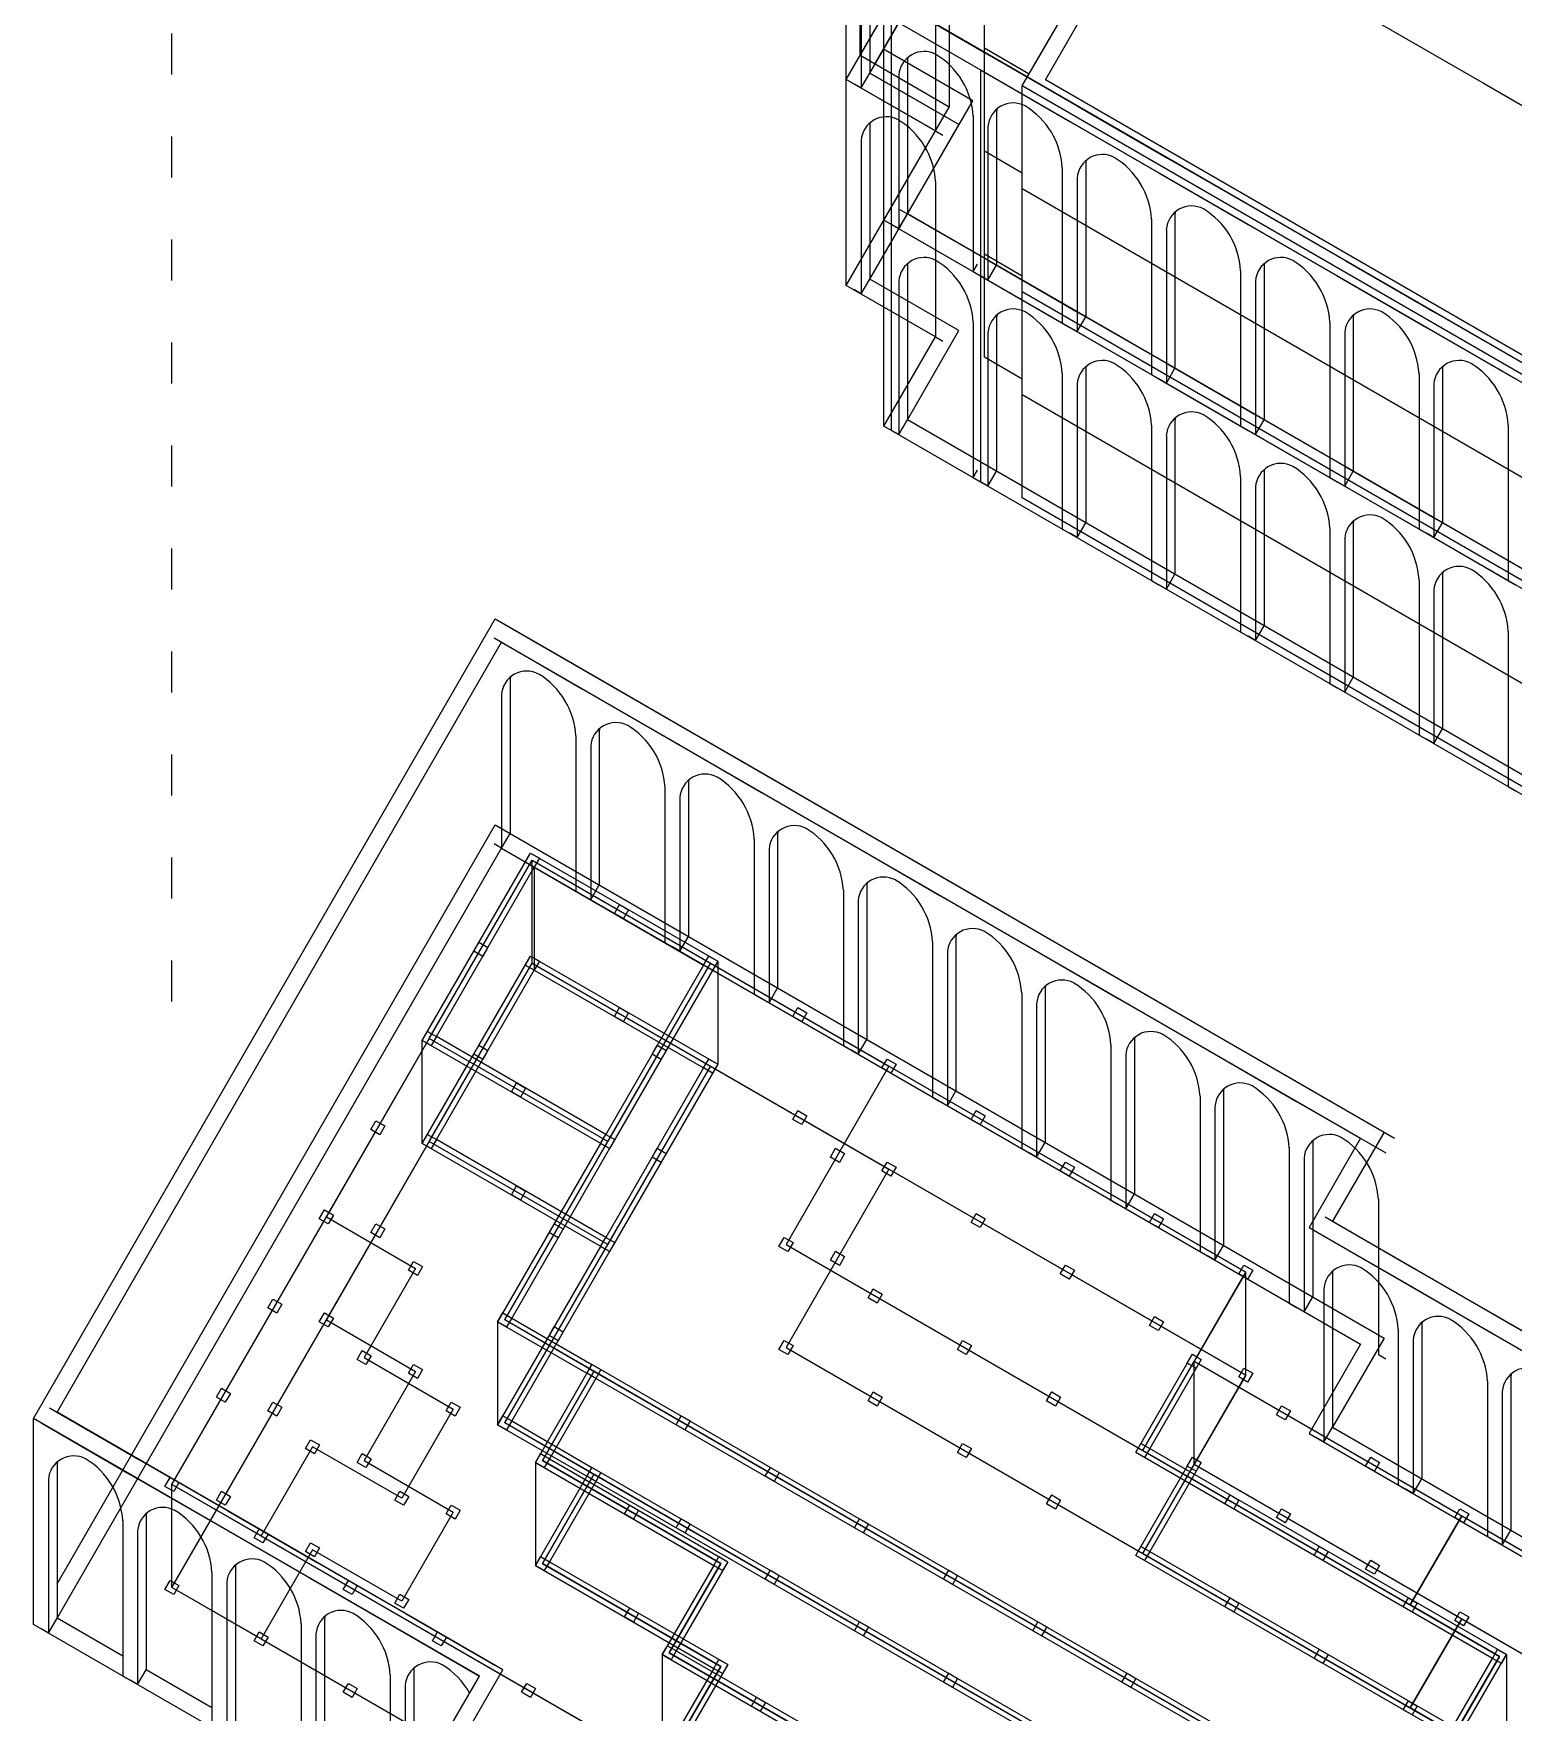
# Model space of a CAD drawing. Header units: metres. Extents: x 1950 to 2882, y 2050 to 2715.
# Drawn here: x 2623.6 to 2666.71, y 2235.54 to 2284.45 of the extents above; entities that cross this region are included whole.
import ezdxf

# ---------------------------------------------------------------- set-up
doc = ezdxf.new("R2010")
doc.units = ezdxf.units.M
doc.linetypes.add('ACAD_ISO03W100', pattern=[30, 12, -18])
for name, color, linetype in [('BACK 1', 250, 'Continuous'), ('BRICK WALLS', 250, 'Continuous'), ('OUTLINE', 250, 'Continuous'), ('PILARS', 250, 'Continuous')]:
    doc.layers.add(name, color=color, linetype=linetype)
doc.layers.add('DOUBLE SKIN FACADE', color=250, linetype='Continuous', transparency=0.5)
doc.layers.add('lineass', color=250, linetype='ACAD_ISO03W100', transparency=0.5)

msp = doc.modelspace()

# ---------------------------------------------------------------- linework, layer by layer
at = {"layer": 'BACK 1'}
for points in [[(2659.191, 2286.843), (2665.859, 2282.993)], [(2665.859, 2282.993), (2671.055, 2279.993)]]:
    msp.add_lwpolyline(points, dxfattribs=at)
at = {"layer": 'BRICK WALLS'}
for p, q in [((2638.184, 2260.167), (2638.184, 2257.167)), ((2643.53, 2257.426), (2643.53, 2254.426)), ((2634.924, 2252.12), (2634.924, 2255.12)), ((2637.12, 2246.924), (2637.12, 2243.924)), ((2638.218, 2242.826), (2638.218, 2239.826)), ((2641.914, 2237.228), (2641.914, 2234.228)), ((2666.511, 2237.23), (2666.511, 2234.23))]:
    msp.add_line(p, q, dxfattribs=at)
for points in [[(2638.074, 2260.576), (2643.53, 2257.426), (2640.38, 2251.97), (2634.924, 2255.12), (2638.074, 2260.576)], [(2638.074, 2257.576), (2643.53, 2254.426), (2640.38, 2248.97), (2634.924, 2252.12), (2638.074, 2257.576)], [(2640.12, 2252.12), (2637.12, 2246.924), (2639.718, 2245.424)], [(2640.38, 2251.97), (2637.53, 2247.034), (2639.868, 2245.684)], [(2640.12, 2249.12), (2637.12, 2243.924), (2639.718, 2242.424)], [(2640.38, 2248.97), (2637.53, 2244.034), (2639.868, 2242.684)], [(2663.251, 2232.184), (2639.868, 2245.684), (2638.218, 2242.826), (2643.414, 2239.826), (2641.914, 2237.228), (2652.307, 2231.228)], [(2707.418, 2206.684), (2708.768, 2209.022), (2693.18, 2218.022), (2694.68, 2220.62), (2687.145, 2224.97), (2684.145, 2219.774), (2678.689, 2222.924), (2680.189, 2225.522), (2677.851, 2226.872), (2676.351, 2224.274), (2673.493, 2225.924), (2674.993, 2228.522), (2664.861, 2234.372), (2663.361, 2231.774), (2639.978, 2245.274), (2638.628, 2242.936), (2643.824, 2239.936), (2642.324, 2237.338), (2652.717, 2231.338), (2651.217, 2228.74), (2656.413, 2225.74), (2654.763, 2222.882), (2649.567, 2225.882), (2648.067, 2223.284)], [(2657.209, 2245.718), (2655.859, 2243.38)], [(2657.468, 2245.568), (2656.118, 2243.23)], [(2665.011, 2234.632), (2666.511, 2237.23), (2655.859, 2243.38)], [(2664.751, 2234.782), (2666.101, 2237.12), (2655.709, 2243.12)], [(2673.844, 2226.532), (2664.751, 2231.782), (2663.251, 2229.184), (2639.868, 2242.684), (2638.218, 2239.826), (2643.414, 2236.826), (2641.914, 2234.228), (2652.307, 2228.228), (2650.807, 2225.63), (2656.003, 2222.63), (2654.653, 2220.292), (2649.457, 2223.292), (2647.807, 2220.434), (2648.067, 2220.284)], [(2657.209, 2242.718), (2655.859, 2240.38)], [(2657.468, 2242.568), (2656.118, 2240.23)], [(2673.694, 2226.272), (2664.861, 2231.372), (2663.361, 2228.774), (2639.978, 2242.274), (2638.628, 2239.936), (2643.824, 2236.936), (2642.324, 2234.338), (2652.717, 2228.338), (2651.217, 2225.74), (2656.413, 2222.74), (2654.763, 2219.882), (2649.567, 2222.882), (2648.067, 2220.284)], [(2665.011, 2231.632), (2666.511, 2234.23), (2655.859, 2240.38)], [(2664.751, 2231.782), (2666.101, 2234.12), (2655.709, 2240.12)]]:
    msp.add_lwpolyline(points, dxfattribs=at)
for points in [[(2638.184, 2260.167), (2643.12, 2257.317), (2640.27, 2252.38), (2635.334, 2255.23)], [(2638.184, 2257.167), (2643.12, 2254.317), (2640.27, 2249.38), (2635.334, 2252.23)]]:
    msp.add_lwpolyline(points, close=True, dxfattribs=at)
at = {"layer": 'DOUBLE SKIN FACADE'}
for p, q in [((2647.678, 2283.811), (2647.678, 2289.811)), ((2647.276, 2283.115), (2647.276, 2289.115)), ((2647.709, 2287.34), (2647.709, 2282.865)), ((2647.959, 2287.773), (2647.959, 2283.298)), ((2650.276, 2286.836), (2650.276, 2282.311)), ((2649.874, 2286.14), (2649.874, 2281.615)), ((2648.374, 2279.017), (2648.374, 2285.017)), ((2648.591, 2278.892), (2648.591, 2284.892)), ((2648.591, 2284.892), (2651.189, 2283.392)), ((2648.841, 2285.325), (2651.439, 2283.825)), ((2648.111, 2283.561), (2648.361, 2283.994)), ((2649.057, 2283.675), (2649.057, 2279.2)), ((2651.189, 2283.392), (2651.189, 2277.392)), ((2651.189, 2283.392), (2653.787, 2281.892)), ((2651.439, 2283.825), (2654.037, 2282.325)), ((2647.276, 2277.115), (2647.276, 2283.115)), ((2647.493, 2282.99), (2649.874, 2281.615)), ((2647.709, 2282.865), (2647.493, 2282.99)), ((2647.709, 2282.865), (2647.959, 2283.298)), ((2647.959, 2283.298), (2650.341, 2281.923)), ((2648.807, 2283.242), (2648.807, 2278.767)), ((2650.972, 2282.042), (2650.972, 2277.517)), ((2651.655, 2282.175), (2651.655, 2277.7)), ((2654.037, 2282.325), (2656.635, 2280.825)), ((2647.959, 2281.773), (2647.959, 2277.298)), ((2649.874, 2281.615), (2650.091, 2281.49)), ((2651.405, 2281.742), (2651.405, 2277.267)), ((2653.787, 2281.892), (2656.385, 2280.392)), ((2647.709, 2281.34), (2647.709, 2276.865)), ((2653.57, 2280.542), (2653.57, 2276.017)), ((2654.253, 2280.675), (2654.253, 2276.2)), ((2656.635, 2280.825), (2659.233, 2279.325)), ((2649.874, 2280.14), (2649.874, 2275.615)), ((2654.003, 2280.242), (2654.003, 2275.767)), ((2656.385, 2280.392), (2658.983, 2278.892)), ((2648.374, 2279.017), (2648.624, 2279.45)), ((2648.374, 2273.017), (2648.374, 2279.017)), ((2648.807, 2278.767), (2649.057, 2279.2)), ((2648.841, 2279.325), (2651.439, 2277.825)), ((2656.168, 2279.042), (2656.168, 2274.517)), ((2656.851, 2279.175), (2656.851, 2274.7)), ((2659.233, 2279.325), (2661.831, 2277.825)), ((2648.591, 2272.892), (2648.591, 2278.892)), ((2648.591, 2278.892), (2651.189, 2277.392)), ((2648.807, 2278.767), (2648.591, 2278.892)), ((2656.601, 2278.742), (2656.601, 2274.267)), ((2658.983, 2278.892), (2661.581, 2277.392)), ((2649.057, 2277.675), (2649.057, 2273.2)), ((2650.972, 2277.517), (2651.097, 2277.733)), ((2651.405, 2277.267), (2651.655, 2277.7)), ((2651.439, 2277.825), (2654.037, 2276.325)), ((2658.766, 2277.542), (2658.766, 2273.017)), ((2659.449, 2277.675), (2659.449, 2273.2)), ((2661.831, 2277.825), (2664.429, 2276.325)), ((2647.709, 2276.865), (2647.959, 2277.298)), ((2648.807, 2277.242), (2648.807, 2272.767)), ((2650.972, 2277.517), (2651.189, 2277.392)), ((2651.189, 2277.392), (2651.189, 2271.392)), ((2651.189, 2277.392), (2653.787, 2275.892)), ((2651.405, 2277.267), (2651.189, 2277.392)), ((2659.199, 2277.242), (2659.199, 2272.767)), ((2661.581, 2277.392), (2664.179, 2275.892)), ((2647.709, 2276.865), (2647.493, 2276.99)), ((2651.655, 2276.175), (2651.655, 2271.7)), ((2654.003, 2275.767), (2654.253, 2276.2)), ((2654.037, 2276.325), (2656.635, 2274.825)), ((2662.048, 2276.175), (2662.048, 2271.7)), ((2664.429, 2276.325), (2667.027, 2274.825)), ((2649.874, 2275.615), (2650.091, 2275.49)), ((2650.972, 2276.042), (2650.972, 2271.517)), ((2651.405, 2275.742), (2651.405, 2271.267)), ((2653.57, 2276.017), (2653.787, 2275.892)), ((2653.787, 2275.892), (2656.385, 2274.392)), ((2654.003, 2275.767), (2653.787, 2275.892)), ((2661.365, 2276.042), (2661.365, 2271.517)), ((2661.798, 2275.742), (2661.798, 2271.267)), ((2664.179, 2275.892), (2666.777, 2274.392)), ((2654.253, 2274.675), (2654.253, 2270.2)), ((2656.601, 2274.267), (2656.851, 2274.7)), ((2656.635, 2274.825), (2659.233, 2273.325)), ((2664.646, 2274.675), (2664.646, 2270.2)), ((2653.57, 2274.542), (2653.57, 2270.017)), ((2654.003, 2274.242), (2654.003, 2269.767)), ((2656.168, 2274.517), (2656.385, 2274.392)), ((2656.385, 2274.392), (2658.983, 2272.892)), ((2656.601, 2274.267), (2656.385, 2274.392)), ((2663.963, 2274.542), (2663.963, 2270.017)), ((2664.396, 2274.242), (2664.396, 2269.767)), ((2648.807, 2272.767), (2649.057, 2273.2)), ((2656.851, 2273.175), (2656.851, 2268.7)), ((2659.199, 2272.767), (2659.449, 2273.2)), ((2659.233, 2273.325), (2661.831, 2271.825)), ((2648.807, 2272.767), (2648.591, 2272.892)), ((2656.168, 2273.042), (2656.168, 2268.517)), ((2656.601, 2272.742), (2656.601, 2268.267)), ((2658.766, 2273.017), (2658.983, 2272.892)), ((2658.983, 2272.892), (2661.581, 2271.392)), ((2659.199, 2272.767), (2658.983, 2272.892)), ((2666.561, 2273.042), (2666.561, 2268.517)), ((2650.972, 2271.517), (2651.097, 2271.733)), ((2651.405, 2271.267), (2651.655, 2271.7)), ((2659.449, 2271.675), (2659.449, 2267.2)), ((2661.798, 2271.267), (2662.048, 2271.7)), ((2661.831, 2271.825), (2664.429, 2270.325)), ((2650.972, 2271.517), (2651.189, 2271.392)), ((2651.405, 2271.267), (2651.189, 2271.392)), ((2658.766, 2271.542), (2658.766, 2267.017)), ((2659.199, 2271.242), (2659.199, 2266.767)), ((2661.365, 2271.517), (2661.581, 2271.392)), ((2661.581, 2271.392), (2664.179, 2269.892)), ((2661.798, 2271.267), (2661.581, 2271.392)), ((2654.003, 2269.767), (2654.253, 2270.2)), ((2664.396, 2269.767), (2664.646, 2270.2)), ((2664.429, 2270.325), (2667.027, 2268.825)), ((2653.57, 2270.017), (2653.787, 2269.892)), ((2654.003, 2269.767), (2653.787, 2269.892)), ((2661.365, 2270.042), (2661.365, 2265.517)), ((2661.798, 2269.742), (2661.798, 2265.267)), ((2662.048, 2270.175), (2662.048, 2265.7)), ((2663.963, 2270.017), (2664.179, 2269.892)), ((2664.179, 2269.892), (2666.777, 2268.392)), ((2664.396, 2269.767), (2664.179, 2269.892)), ((2656.168, 2268.517), (2656.385, 2268.392)), ((2656.601, 2268.267), (2656.385, 2268.392)), ((2656.601, 2268.267), (2656.851, 2268.7)), ((2663.963, 2268.542), (2663.963, 2264.017)), ((2664.396, 2268.242), (2664.396, 2263.767)), ((2664.646, 2268.675), (2664.646, 2264.2)), ((2666.561, 2268.517), (2666.777, 2268.392)), ((2637.266, 2267.276), (2639.864, 2265.776)), ((2637.016, 2266.843), (2639.614, 2265.343)), ((2658.766, 2267.017), (2658.983, 2266.892)), ((2659.199, 2266.767), (2658.983, 2266.892)), ((2659.199, 2266.767), (2659.449, 2267.2)), ((2666.561, 2267.042), (2666.561, 2262.517)), ((2637.482, 2265.626), (2637.482, 2261.151)), ((2639.614, 2265.343), (2642.212, 2263.843)), ((2639.864, 2265.776), (2642.462, 2264.276)), ((2661.365, 2265.517), (2661.581, 2265.392)), ((2661.798, 2265.267), (2661.581, 2265.392)), ((2661.798, 2265.267), (2662.048, 2265.7)), ((2637.232, 2265.193), (2637.232, 2260.718)), ((2639.397, 2263.993), (2639.397, 2259.468)), ((2640.08, 2264.126), (2640.08, 2259.651)), ((2642.212, 2263.843), (2644.81, 2262.343)), ((2642.462, 2264.276), (2645.06, 2262.776)), ((2663.963, 2264.017), (2664.179, 2263.892)), ((2664.396, 2263.767), (2664.179, 2263.892)), ((2664.396, 2263.767), (2664.646, 2264.2)), ((2639.83, 2263.693), (2639.83, 2259.218)), ((2641.995, 2262.493), (2641.995, 2257.968)), ((2642.678, 2262.626), (2642.678, 2258.151)), ((2645.06, 2262.776), (2647.658, 2261.276)), ((2666.561, 2262.517), (2666.777, 2262.392)), ((2642.428, 2262.193), (2642.428, 2257.718)), ((2644.81, 2262.343), (2647.408, 2260.843)), ((2637.232, 2260.718), (2637.482, 2261.151)), ((2644.593, 2260.993), (2644.593, 2256.468)), ((2645.276, 2261.126), (2645.276, 2256.651)), ((2647.658, 2261.276), (2650.256, 2259.776)), ((2637.232, 2260.718), (2637.016, 2260.843)), ((2645.026, 2260.693), (2645.026, 2256.218)), ((2647.408, 2260.843), (2650.006, 2259.343)), ((2639.397, 2259.468), (2639.614, 2259.343)), ((2639.83, 2259.218), (2640.08, 2259.651)), ((2647.191, 2259.493), (2647.191, 2254.968)), ((2647.874, 2259.626), (2647.874, 2255.151)), ((2650.256, 2259.776), (2652.854, 2258.276)), ((2639.83, 2259.218), (2639.614, 2259.343)), ((2647.624, 2259.193), (2647.624, 2254.718)), ((2650.006, 2259.343), (2652.604, 2257.843)), ((2641.995, 2257.968), (2642.212, 2257.843)), ((2642.428, 2257.718), (2642.678, 2258.151)), ((2649.79, 2257.993), (2649.79, 2253.468)), ((2650.473, 2258.126), (2650.473, 2253.651)), ((2652.854, 2258.276), (2655.452, 2256.776)), ((2642.428, 2257.718), (2642.212, 2257.843)), ((2650.223, 2257.693), (2650.223, 2253.218)), ((2652.604, 2257.843), (2655.202, 2256.343)), ((2645.026, 2256.218), (2645.276, 2256.651)), ((2652.388, 2256.493), (2652.388, 2251.968)), ((2653.071, 2256.626), (2653.071, 2252.151)), ((2655.452, 2256.776), (2658.05, 2255.276)), ((2644.593, 2256.468), (2644.81, 2256.343)), ((2645.026, 2256.218), (2644.81, 2256.343)), ((2652.821, 2256.193), (2652.821, 2251.718)), ((2655.202, 2256.343), (2657.8, 2254.843)), ((2647.624, 2254.718), (2647.874, 2255.151)), ((2655.669, 2255.126), (2655.669, 2250.651)), ((2658.05, 2255.276), (2660.648, 2253.776)), ((2647.191, 2254.968), (2647.408, 2254.843)), ((2647.624, 2254.718), (2647.408, 2254.843)), ((2654.986, 2254.993), (2654.986, 2250.468)), ((2655.419, 2254.693), (2655.419, 2250.218)), ((2657.8, 2254.843), (2660.398, 2253.343)), ((2650.223, 2253.218), (2650.473, 2253.651)), ((2658.267, 2253.626), (2658.267, 2249.151)), ((2660.648, 2253.776), (2663.246, 2252.276)), ((2649.79, 2253.468), (2650.006, 2253.343)), ((2650.223, 2253.218), (2650.006, 2253.343)), ((2657.584, 2253.493), (2657.584, 2248.968)), ((2658.017, 2253.193), (2658.017, 2248.718)), ((2660.398, 2253.343), (2662.996, 2251.843)), ((2652.821, 2251.718), (2653.071, 2252.151)), ((2660.865, 2252.126), (2660.865, 2247.651)), ((2652.388, 2251.968), (2652.604, 2251.843)), ((2652.821, 2251.718), (2652.604, 2251.843)), ((2660.182, 2251.993), (2660.182, 2247.468)), ((2660.615, 2251.693), (2660.615, 2247.218)), ((2655.419, 2250.218), (2655.669, 2250.651)), ((2654.986, 2250.468), (2655.202, 2250.343)), ((2655.419, 2250.218), (2655.202, 2250.343)), ((2662.78, 2250.493), (2662.78, 2245.968)), ((2661.227, 2249.978), (2663.825, 2248.478)), ((2660.977, 2249.545), (2663.575, 2248.045)), ((2657.584, 2248.968), (2657.8, 2248.843)), ((2658.017, 2248.718), (2657.8, 2248.843)), ((2658.017, 2248.718), (2658.267, 2249.151)), ((2661.443, 2248.328), (2661.443, 2243.853)), ((2663.825, 2248.478), (2666.423, 2246.978)), ((2661.193, 2247.895), (2661.193, 2243.42)), ((2663.575, 2248.045), (2666.173, 2246.545)), ((2660.182, 2247.468), (2660.398, 2247.343)), ((2660.615, 2247.218), (2660.398, 2247.343)), ((2660.615, 2247.218), (2660.865, 2247.651)), ((2664.041, 2246.828), (2664.041, 2242.353)), ((2666.423, 2246.978), (2669.021, 2245.478)), ((2663.358, 2246.695), (2663.358, 2242.17)), ((2663.791, 2246.395), (2663.791, 2241.92)), ((2666.173, 2246.545), (2668.771, 2245.045)), ((2662.78, 2245.968), (2662.996, 2245.843)), ((2666.639, 2245.328), (2666.639, 2240.853)), ((2665.956, 2245.195), (2665.956, 2240.67)), ((2666.389, 2244.895), (2666.389, 2240.42)), ((2624.066, 2244.413), (2626.664, 2242.913)), ((2623.599, 2238.105), (2623.599, 2244.105)), ((2623.816, 2243.98), (2626.414, 2242.48)), ((2661.193, 2243.42), (2661.443, 2243.853)), ((2661.193, 2243.42), (2660.977, 2243.545)), ((2626.664, 2242.913), (2629.262, 2241.413)), ((2624.032, 2242.33), (2624.032, 2237.855)), ((2624.282, 2242.763), (2624.282, 2238.288)), ((2626.414, 2242.48), (2629.012, 2240.98)), ((2663.791, 2241.92), (2664.041, 2242.353)), ((2663.358, 2242.17), (2663.575, 2242.045)), ((2663.791, 2241.92), (2663.575, 2242.045)), ((2629.262, 2241.413), (2631.86, 2239.913)), ((2626.197, 2241.13), (2626.197, 2236.605)), ((2626.88, 2241.263), (2626.88, 2236.788)), ((2629.012, 2240.98), (2631.61, 2239.48)), ((2666.389, 2240.42), (2666.639, 2240.853)), ((2626.63, 2240.83), (2626.63, 2236.355)), ((2665.956, 2240.67), (2666.173, 2240.545)), ((2666.389, 2240.42), (2666.173, 2240.545)), ((2631.86, 2239.913), (2634.458, 2238.413)), ((2628.795, 2239.63), (2628.795, 2235.105)), ((2629.478, 2239.763), (2629.478, 2235.288)), ((2631.61, 2239.48), (2634.208, 2237.98)), ((2629.228, 2239.33), (2629.228, 2234.855)), ((2634.458, 2238.413), (2637.056, 2236.913)), ((2624.032, 2237.855), (2623.816, 2237.98)), ((2624.032, 2237.855), (2624.282, 2238.288)), ((2631.393, 2238.13), (2631.393, 2233.605)), ((2632.076, 2238.263), (2632.076, 2233.788)), ((2634.208, 2237.98), (2636.59, 2236.605)), ((2631.826, 2237.83), (2631.826, 2233.355)), ((2626.197, 2236.605), (2626.414, 2236.48)), ((2626.63, 2236.355), (2626.414, 2236.48)), ((2626.63, 2236.355), (2626.88, 2236.788)), ((2633.991, 2236.63), (2633.991, 2232.105)), ((2634.674, 2236.763), (2634.674, 2232.288)), ((2634.424, 2236.33), (2634.424, 2231.855))]:
    msp.add_line(p, q, dxfattribs=at)
for points in [[(2696.553, 2254.665), (2695.053, 2252.067), (2648.374, 2279.017), (2649.874, 2281.615), (2647.276, 2283.115), (2650.276, 2288.311), (2647.678, 2289.811), (2649.178, 2292.409), (2643.982, 2295.409), (2645.482, 2298.007), (2635.09, 2304.007), (2636.59, 2306.605), (2623.599, 2314.105), (2637.049, 2337.401)], [(2696.37, 2255.348), (2694.87, 2252.75), (2649.057, 2279.2), (2650.557, 2281.798), (2647.959, 2283.298), (2650.959, 2288.494), (2648.361, 2289.994), (2649.861, 2292.592), (2644.665, 2295.592), (2646.165, 2298.19), (2635.773, 2304.19), (2637.273, 2306.788), (2624.282, 2314.288), (2637.232, 2336.718)], [(2696.553, 2260.665), (2695.053, 2258.067), (2648.374, 2285.017), (2649.874, 2287.615), (2647.276, 2289.115), (2650.276, 2294.311), (2647.678, 2295.811), (2649.178, 2298.409), (2643.982, 2301.409), (2645.482, 2304.007), (2635.09, 2310.007), (2636.59, 2312.605), (2623.599, 2320.105)], [(2696.37, 2261.348), (2694.87, 2258.75), (2649.057, 2285.2), (2650.557, 2287.798), (2647.959, 2289.298), (2650.959, 2294.494), (2648.361, 2295.994), (2649.861, 2298.592), (2644.665, 2301.592), (2646.165, 2304.19), (2635.773, 2310.19), (2637.273, 2312.788), (2624.282, 2320.288)], [(2680.728, 2308.719), (2682.228, 2307.853), (2680.728, 2305.255), (2698.914, 2294.755), (2697.414, 2292.157), (2713.003, 2283.157), (2711.503, 2280.559), (2727.091, 2271.559), (2725.591, 2268.961), (2738.582, 2261.461), (2728.132, 2243.361), (2709.945, 2253.861), (2708.445, 2251.263), (2703.249, 2254.263), (2701.749, 2251.665), (2696.553, 2254.665), (2695.053, 2252.067), (2648.374, 2279.017), (2649.874, 2281.615), (2647.276, 2283.115), (2649.874, 2287.615)], [(2680.728, 2308.142), (2681.545, 2307.67), (2680.045, 2305.072), (2698.231, 2294.572), (2696.731, 2291.974), (2712.32, 2282.974), (2710.82, 2280.376), (2726.408, 2271.376), (2724.908, 2268.778), (2737.899, 2261.278), (2727.949, 2244.044), (2709.762, 2254.544), (2708.262, 2251.946), (2703.066, 2254.946), (2701.566, 2252.348), (2696.37, 2255.348), (2694.87, 2252.75), (2649.057, 2279.2), (2650.557, 2281.798), (2647.959, 2283.298), (2650.959, 2288.494), (2648.361, 2289.994), (2649.861, 2292.592)], [(2647.678, 2283.811), (2649.178, 2286.409), (2648.361, 2286.881)], [(2734.552, 2257.21), (2737.899, 2255.278), (2727.949, 2238.044), (2709.762, 2248.544), (2708.262, 2245.946), (2703.066, 2248.946), (2701.566, 2246.348), (2696.37, 2249.348), (2694.87, 2246.75), (2649.057, 2273.2), (2650.557, 2275.798), (2647.959, 2277.298), (2650.959, 2282.494), (2648.361, 2283.994), (2649.861, 2286.592)], [(2649.874, 2281.615), (2650.276, 2282.311), (2647.678, 2283.811)], [(2734.552, 2257.787), (2738.582, 2255.461), (2728.132, 2237.361), (2709.945, 2247.861), (2708.445, 2245.263), (2703.249, 2248.263), (2701.749, 2245.665), (2696.553, 2248.665), (2695.053, 2246.067), (2648.374, 2273.017), (2649.874, 2275.615), (2647.276, 2277.115), (2649.874, 2281.615)], [(2635.09, 2234.007), (2636.59, 2236.605), (2623.599, 2244.105), (2637.049, 2267.401), (2662.943, 2252.451), (2661.443, 2249.853), (2682.228, 2237.853), (2680.728, 2235.255)], [(2635.773, 2234.19), (2637.273, 2236.788), (2624.282, 2244.288), (2637.232, 2266.718), (2662.26, 2252.268), (2660.76, 2249.67), (2681.545, 2237.67), (2680.045, 2235.072)], [(2624.282, 2239.288), (2637.049, 2261.401), (2662.943, 2246.451), (2661.443, 2243.853), (2682.228, 2231.853), (2680.728, 2229.255), (2698.914, 2218.755), (2697.414, 2216.157), (2713.003, 2207.157), (2711.503, 2204.559), (2727.091, 2195.559), (2725.591, 2192.961), (2738.582, 2185.461), (2728.132, 2167.361), (2709.945, 2177.861), (2708.445, 2175.263), (2703.249, 2178.263), (2701.749, 2175.665), (2696.553, 2178.665), (2695.053, 2176.067), (2648.374, 2203.017), (2649.874, 2205.615), (2647.276, 2207.115), (2649.874, 2211.615)], [(2626.197, 2237.183), (2624.282, 2238.288), (2637.232, 2260.718), (2662.26, 2246.268), (2660.76, 2243.67), (2681.545, 2231.67)], [(2635.09, 2231.471), (2623.599, 2238.105)], [(2628.795, 2235.683), (2626.88, 2236.788)]]:
    msp.add_lwpolyline(points, dxfattribs=at)
for centre, radius, start, end in [((2649.543, 2283.19), 0.738, 62.0022, 175.9932), ((2649.793, 2283.623), 0.738, 169.803, 175.9932), ((2648.724, 2281.915), 2.252, 3.2263, 58.8196), ((2652.141, 2281.69), 0.738, 62.0022, 175.9932), ((2648.445, 2281.288), 0.738, 62.0022, 175.9932), ((2647.626, 2280.013), 2.252, 3.2263, 58.8196), ((2652.391, 2282.123), 0.738, 169.803, 175.9932), ((2651.322, 2280.415), 2.252, 3.2263, 58.8196), ((2648.695, 2281.721), 0.738, 169.803, 175.9932), ((2654.739, 2280.19), 0.738, 62.0022, 175.9932), ((2654.989, 2280.623), 0.738, 169.803, 175.9932), ((2653.92, 2278.915), 2.252, 3.2263, 58.8196), ((2657.337, 2278.69), 0.738, 62.0022, 175.9932), ((2657.587, 2279.123), 0.738, 169.803, 175.9932), ((2656.518, 2277.415), 2.252, 3.2263, 58.8196), ((2649.543, 2277.19), 0.738, 62.0022, 175.9932), ((2649.793, 2277.623), 0.738, 169.803, 175.9932), ((2648.724, 2275.915), 2.252, 3.2263, 58.8196), ((2659.936, 2277.19), 0.738, 62.0022, 175.9932), ((2660.186, 2277.623), 0.738, 169.803, 175.9932), ((2659.116, 2275.915), 2.252, 3.2263, 58.8196), ((2652.141, 2275.69), 0.738, 62.0022, 175.9932), ((2652.391, 2276.123), 0.738, 169.803, 175.9932), ((2651.322, 2274.415), 2.252, 3.2263, 58.8196), ((2662.534, 2275.69), 0.738, 62.0022, 175.9932), ((2662.784, 2276.123), 0.738, 169.803, 175.9932), ((2661.714, 2274.415), 2.252, 3.2263, 58.8196), ((2654.739, 2274.19), 0.738, 62.0022, 175.9932), ((2654.989, 2274.623), 0.738, 169.803, 175.9932), ((2653.92, 2272.915), 2.252, 3.2263, 58.8196), ((2665.132, 2274.19), 0.738, 62.0022, 175.9932), ((2665.382, 2274.623), 0.738, 169.803, 175.9932), ((2664.312, 2272.915), 2.252, 3.2263, 58.8196), ((2657.337, 2272.69), 0.738, 62.0022, 175.9932), ((2657.587, 2273.123), 0.738, 169.803, 175.9932), ((2656.518, 2271.415), 2.252, 3.2263, 58.8196), ((2659.936, 2271.19), 0.738, 62.0022, 175.9932), ((2660.186, 2271.623), 0.738, 169.803, 175.9932), ((2659.116, 2269.915), 2.252, 3.2263, 58.8196), ((2662.534, 2269.69), 0.738, 62.0022, 175.9932), ((2662.784, 2270.123), 0.738, 169.803, 175.9932), ((2661.714, 2268.415), 2.252, 3.2263, 58.8196), ((2665.132, 2268.19), 0.738, 62.0022, 175.9932), ((2665.382, 2268.623), 0.738, 169.803, 175.9932), ((2664.312, 2266.915), 2.252, 3.2263, 58.8196), ((2637.968, 2265.142), 0.738, 62.0022, 175.9932), ((2637.149, 2263.866), 2.252, 3.2263, 58.8196), ((2638.218, 2265.575), 0.738, 169.803, 175.9932), ((2640.566, 2263.642), 0.738, 62.0022, 175.9932), ((2640.816, 2264.075), 0.738, 169.803, 175.9932), ((2639.747, 2262.366), 2.252, 3.2263, 58.8196), ((2643.164, 2262.142), 0.738, 62.0022, 175.9932), ((2643.414, 2262.575), 0.738, 169.803, 175.9932), ((2642.345, 2260.866), 2.252, 3.2263, 58.8196), ((2645.763, 2260.642), 0.738, 62.0022, 175.9932), ((2646.013, 2261.075), 0.738, 169.803, 175.9932), ((2644.943, 2259.366), 2.252, 3.2263, 58.8196), ((2648.361, 2259.142), 0.738, 62.0022, 175.9932), ((2648.611, 2259.575), 0.738, 169.803, 175.9932), ((2647.541, 2257.866), 2.252, 3.2263, 58.8196), ((2650.959, 2257.642), 0.738, 62.0022, 175.9932), ((2651.209, 2258.075), 0.738, 169.803, 175.9932), ((2650.139, 2256.366), 2.252, 3.2263, 58.8196), ((2653.557, 2256.142), 0.738, 62.0022, 175.9932), ((2653.807, 2256.575), 0.738, 169.803, 175.9932), ((2652.737, 2254.866), 2.252, 3.2263, 58.8196), ((2656.155, 2254.642), 0.738, 62.0022, 175.9932), ((2656.405, 2255.075), 0.738, 169.803, 175.9932), ((2655.335, 2253.366), 2.252, 3.2263, 58.8196), ((2658.753, 2253.142), 0.738, 62.0022, 175.9932), ((2659.003, 2253.575), 0.738, 169.803, 175.9932), ((2657.933, 2251.866), 2.252, 3.2263, 58.8196), ((2661.351, 2251.642), 0.738, 62.0022, 175.9932), ((2661.601, 2252.075), 0.738, 169.803, 175.9932), ((2660.531, 2250.366), 2.252, 3.2263, 58.8196), ((2661.929, 2247.844), 0.738, 62.0022, 175.9932), ((2662.179, 2248.277), 0.738, 169.803, 175.9932), ((2661.11, 2246.568), 2.252, 3.2263, 58.8196), ((2664.527, 2246.344), 0.738, 62.0022, 175.9932), ((2664.777, 2246.777), 0.738, 169.803, 175.9932), ((2663.708, 2245.068), 2.252, 3.2263, 58.8196), ((2667.126, 2244.844), 0.738, 62.0022, 175.9932), ((2667.376, 2245.277), 0.738, 169.803, 175.9932), ((2624.768, 2242.279), 0.738, 62.0022, 175.9932), ((2625.018, 2242.712), 0.738, 169.803, 175.9932), ((2623.949, 2241.003), 2.252, 3.2263, 58.8196), ((2627.366, 2240.779), 0.738, 62.0022, 175.9932), ((2627.616, 2241.212), 0.738, 169.803, 175.9932), ((2626.547, 2239.503), 2.252, 3.2263, 58.8196), ((2629.964, 2239.279), 0.738, 62.0022, 175.9932), ((2629.145, 2238.003), 2.252, 3.2263, 58.8196), ((2630.214, 2239.712), 0.738, 169.803, 175.9932), ((2632.563, 2237.779), 0.738, 62.0022, 175.9932), ((2631.743, 2236.503), 2.252, 3.2263, 58.8196), ((2632.813, 2238.212), 0.738, 169.803, 175.9932), ((2635.161, 2236.279), 0.738, 62.0022, 175.9932), ((2634.341, 2235.003), 2.252, 29.4003, 58.8196), ((2635.411, 2236.712), 0.738, 169.803, 175.9932)]:
    msp.add_arc(centre, radius, start, end, dxfattribs=at)
at = {"layer": 'lineass', "ltscale": 0.1}
msp.add_line((2627.629, 2256.253), (2627.629, 2296.147), dxfattribs=at)
at = {"layer": 'OUTLINE'}
for points in [[(2700.489, 2259.193), (2695.293, 2262.193), (2693.793, 2259.595), (2653.076, 2283.103), (2654.576, 2285.701), (2651.978, 2287.201), (2654.978, 2292.397), (2652.379, 2293.897), (2653.879, 2296.496), (2648.683, 2299.496), (2650.183, 2302.094), (2639.791, 2308.094), (2641.291, 2310.692), (2628.301, 2318.192)], [(2700.669, 2258.521), (2695.473, 2261.521), (2693.973, 2258.923), (2652.404, 2282.923), (2653.904, 2285.521), (2651.306, 2287.021), (2654.306, 2292.217), (2651.708, 2293.717), (2653.208, 2296.316), (2648.012, 2299.316), (2649.512, 2301.914), (2639.119, 2307.914), (2640.619, 2310.512), (2627.629, 2318.012)], [(2651.306, 2275.021), (2651.306, 2278.021), (2651.306, 2281.021), (2651.306, 2284.021), (2651.306, 2287.021)], [(2652.404, 2282.923), (2653.904, 2285.521)], [(2652.605, 2283.271), (2651.306, 2284.021)], [(2652.404, 2282.923), (2653.208, 2284.316)], [(2652.404, 2270.923), (2652.404, 2273.923), (2652.404, 2276.923), (2652.404, 2279.923), (2652.404, 2282.923)], [(2652.404, 2280.387), (2651.306, 2281.021)], [(2734.552, 2260.208), (2727.052, 2247.217), (2708.865, 2257.717), (2707.365, 2255.119), (2702.169, 2258.119), (2700.669, 2255.521), (2695.473, 2258.521), (2693.973, 2255.923), (2652.404, 2279.923)], [(2652.404, 2277.387), (2651.306, 2278.021)], [(2734.552, 2257.208), (2727.052, 2244.217), (2708.865, 2254.717), (2707.365, 2252.119), (2702.169, 2255.119), (2700.669, 2252.521), (2695.473, 2255.521), (2693.973, 2252.923), (2652.404, 2276.923)], [(2652.404, 2274.387), (2651.306, 2275.021)], [(2734.552, 2254.208), (2727.052, 2241.217), (2708.865, 2251.717), (2707.365, 2249.119), (2702.169, 2252.119), (2700.669, 2249.521), (2695.473, 2252.521), (2693.973, 2249.923), (2652.404, 2273.923)], [(2734.552, 2251.208), (2727.052, 2238.217), (2708.865, 2248.717), (2707.365, 2246.119), (2702.169, 2249.119), (2700.669, 2246.521), (2695.473, 2249.521), (2693.973, 2246.923), (2652.404, 2270.923)], [(2640.619, 2234.685), (2627.629, 2242.185), (2638.129, 2260.371)], [(2638.129, 2257.371), (2638.129, 2260.371)], [(2638.129, 2260.371), (2658.914, 2248.371), (2657.414, 2245.773), (2678.198, 2233.773)], [(2640.619, 2231.685), (2627.629, 2239.185), (2638.129, 2257.371)], [(2638.129, 2257.371), (2658.914, 2245.371), (2657.414, 2242.773), (2678.198, 2230.773)], [(2658.914, 2245.371), (2658.914, 2248.371)], [(2657.414, 2242.773), (2657.414, 2245.773)], [(2627.629, 2239.185), (2627.629, 2242.185)]]:
    msp.add_lwpolyline(points, dxfattribs=at)
at = {"layer": 'PILARS'}
for points in [[(2638.074, 2260.576), (2638.334, 2260.426), (2638.184, 2260.167), (2637.924, 2260.317), (2638.074, 2260.576)], [(2640.672, 2259.076), (2640.932, 2258.926), (2640.782, 2258.667), (2640.522, 2258.817), (2640.672, 2259.076)], [(2636.574, 2257.978), (2636.834, 2257.828), (2636.684, 2257.568), (2636.424, 2257.718), (2636.574, 2257.978)], [(2638.074, 2257.576), (2638.334, 2257.426), (2638.184, 2257.167), (2637.924, 2257.317), (2638.074, 2257.576)], [(2643.27, 2257.576), (2643.53, 2257.426), (2643.38, 2257.167), (2643.12, 2257.317), (2643.27, 2257.576)], [(2643.325, 2257.371), (2648.521, 2254.371), (2645.521, 2249.175), (2666.306, 2237.175), (2663.306, 2231.979), (2637.325, 2246.979), (2643.325, 2257.371)], [(2640.672, 2256.076), (2640.932, 2255.926), (2640.782, 2255.667), (2640.522, 2255.817), (2640.672, 2256.076)], [(2645.868, 2256.076), (2646.128, 2255.926), (2645.978, 2255.667), (2645.718, 2255.817), (2645.868, 2256.076)], [(2649.512, 2226.087), (2654.708, 2223.087), (2656.208, 2225.685), (2651.012, 2228.685), (2652.512, 2231.283), (2642.119, 2237.283), (2643.619, 2239.881), (2638.423, 2242.881), (2639.923, 2245.479), (2637.325, 2246.979), (2640.325, 2252.175), (2635.129, 2255.175), (2632.129, 2249.979), (2634.727, 2248.479), (2633.227, 2245.881), (2635.825, 2244.381), (2634.325, 2241.783), (2631.727, 2243.283), (2630.227, 2240.685), (2640.619, 2234.685), (2639.119, 2232.087), (2649.512, 2226.087)], [(2635.074, 2255.38), (2635.334, 2255.23), (2635.184, 2254.97), (2634.924, 2255.12), (2635.074, 2255.38)], [(2636.574, 2254.978), (2636.834, 2254.828), (2636.684, 2254.568), (2636.424, 2254.718), (2636.574, 2254.978)], [(2641.77, 2254.978), (2642.03, 2254.828), (2641.88, 2254.568), (2641.62, 2254.718), (2641.77, 2254.978)], [(2643.27, 2254.576), (2643.53, 2254.426), (2643.38, 2254.167), (2643.12, 2254.317), (2643.27, 2254.576)], [(2648.466, 2254.576), (2648.726, 2254.426), (2648.576, 2254.167), (2648.316, 2254.317), (2648.466, 2254.576)], [(2643.325, 2254.371), (2648.521, 2251.371), (2645.521, 2246.175), (2666.306, 2234.175), (2663.306, 2228.979), (2637.325, 2243.979), (2643.325, 2254.371)], [(2637.672, 2253.88), (2637.932, 2253.73), (2637.782, 2253.47), (2637.522, 2253.62), (2637.672, 2253.88)], [(2645.868, 2253.076), (2646.128, 2252.926), (2645.978, 2252.667), (2645.718, 2252.817), (2645.868, 2253.076)], [(2651.064, 2253.076), (2651.324, 2252.926), (2651.174, 2252.667), (2650.914, 2252.817), (2651.064, 2253.076)], [(2633.574, 2252.782), (2633.834, 2252.632), (2633.684, 2252.372), (2633.424, 2252.522), (2633.574, 2252.782)], [(2649.512, 2223.087), (2654.708, 2220.087), (2656.208, 2222.685), (2651.012, 2225.685), (2652.512, 2228.283), (2642.119, 2234.283), (2643.619, 2236.881), (2638.423, 2239.881), (2639.923, 2242.479), (2637.325, 2243.979), (2640.325, 2249.175), (2635.129, 2252.175), (2632.129, 2246.979), (2634.727, 2245.479), (2633.227, 2242.881), (2635.825, 2241.381), (2634.325, 2238.783), (2631.727, 2240.283), (2630.227, 2237.685), (2640.619, 2231.685), (2639.119, 2229.087), (2649.512, 2223.087)], [(2635.074, 2252.38), (2635.334, 2252.23), (2635.184, 2251.97), (2634.924, 2252.12), (2635.074, 2252.38)], [(2640.27, 2252.38), (2640.53, 2252.23), (2640.38, 2251.97), (2640.12, 2252.12), (2640.27, 2252.38)], [(2641.77, 2251.978), (2642.03, 2251.828), (2641.88, 2251.568), (2641.62, 2251.718), (2641.77, 2251.978)], [(2646.966, 2251.978), (2647.226, 2251.828), (2647.076, 2251.568), (2646.816, 2251.718), (2646.966, 2251.978)], [(2648.466, 2251.576), (2648.726, 2251.426), (2648.576, 2251.167), (2648.316, 2251.317), (2648.466, 2251.576)], [(2653.662, 2251.576), (2653.922, 2251.426), (2653.772, 2251.167), (2653.512, 2251.317), (2653.662, 2251.576)], [(2637.672, 2250.88), (2637.932, 2250.73), (2637.782, 2250.47), (2637.522, 2250.62), (2637.672, 2250.88)], [(2632.074, 2250.184), (2632.334, 2250.034), (2632.184, 2249.774), (2631.924, 2249.924), (2632.074, 2250.184)], [(2632.129, 2249.979), (2634.727, 2248.479), (2633.227, 2245.881), (2635.825, 2244.381), (2634.325, 2241.783), (2631.727, 2243.283), (2630.227, 2240.685), (2627.629, 2242.185), (2632.129, 2249.979)], [(2633.574, 2249.782), (2633.834, 2249.632), (2633.684, 2249.372), (2633.424, 2249.522), (2633.574, 2249.782)], [(2638.77, 2249.782), (2639.03, 2249.632), (2638.88, 2249.372), (2638.62, 2249.522), (2638.77, 2249.782)], [(2651.064, 2250.076), (2651.324, 2249.926), (2651.174, 2249.667), (2650.914, 2249.817), (2651.064, 2250.076)], [(2656.261, 2250.076), (2656.52, 2249.926), (2656.37, 2249.667), (2656.111, 2249.817), (2656.261, 2250.076)], [(2640.27, 2249.38), (2640.53, 2249.23), (2640.38, 2248.97), (2640.12, 2249.12), (2640.27, 2249.38)], [(2645.466, 2249.38), (2645.726, 2249.23), (2645.576, 2248.97), (2645.316, 2249.12), (2645.466, 2249.38)], [(2634.672, 2248.684), (2634.932, 2248.534), (2634.782, 2248.274), (2634.522, 2248.424), (2634.672, 2248.684)], [(2646.966, 2248.978), (2647.226, 2248.828), (2647.076, 2248.568), (2646.816, 2248.718), (2646.966, 2248.978)], [(2653.662, 2248.576), (2653.922, 2248.426), (2653.772, 2248.167), (2653.512, 2248.317), (2653.662, 2248.576)], [(2658.859, 2248.576), (2659.118, 2248.426), (2658.968, 2248.167), (2658.709, 2248.317), (2658.859, 2248.576)], [(2648.064, 2247.88), (2648.324, 2247.73), (2648.174, 2247.47), (2647.914, 2247.62), (2648.064, 2247.88)], [(2630.574, 2247.586), (2630.834, 2247.436), (2630.684, 2247.176), (2630.424, 2247.326), (2630.574, 2247.586)], [(2632.129, 2246.979), (2634.727, 2245.479), (2633.227, 2242.881), (2635.825, 2241.381), (2634.325, 2238.783), (2631.727, 2240.283), (2630.227, 2237.685), (2627.629, 2239.185), (2632.129, 2246.979)], [(2632.074, 2247.184), (2632.334, 2247.034), (2632.184, 2246.774), (2631.924, 2246.924), (2632.074, 2247.184)], [(2637.27, 2247.184), (2637.53, 2247.034), (2637.38, 2246.774), (2637.12, 2246.924), (2637.27, 2247.184)], [(2638.77, 2246.782), (2639.03, 2246.632), (2638.88, 2246.372), (2638.62, 2246.522), (2638.77, 2246.782)], [(2656.261, 2247.076), (2656.52, 2246.926), (2656.37, 2246.667), (2656.111, 2246.817), (2656.261, 2247.076)], [(2645.466, 2246.38), (2645.726, 2246.23), (2645.576, 2245.97), (2645.316, 2246.12), (2645.466, 2246.38)], [(2650.662, 2246.38), (2650.922, 2246.23), (2650.772, 2245.97), (2650.512, 2246.12), (2650.662, 2246.38)], [(2633.172, 2246.086), (2633.432, 2245.936), (2633.282, 2245.676), (2633.022, 2245.826), (2633.172, 2246.086)], [(2657.414, 2245.773), (2665.208, 2241.273), (2663.708, 2238.675), (2655.914, 2243.175), (2657.414, 2245.773)], [(2657.359, 2245.978), (2657.618, 2245.828), (2657.468, 2245.568), (2657.209, 2245.718), (2657.359, 2245.978)], [(2634.672, 2245.684), (2634.932, 2245.534), (2634.782, 2245.274), (2634.522, 2245.424), (2634.672, 2245.684)], [(2663.306, 2231.979), (2639.923, 2245.479), (2638.423, 2242.881), (2643.619, 2239.881), (2642.119, 2237.283), (2652.512, 2231.283)], [(2639.868, 2245.684), (2640.128, 2245.534), (2639.978, 2245.274), (2639.718, 2245.424), (2639.868, 2245.684)], [(2658.859, 2245.576), (2659.118, 2245.426), (2658.968, 2245.167), (2658.709, 2245.317), (2658.859, 2245.576)], [(2629.074, 2244.988), (2629.334, 2244.838), (2629.184, 2244.578), (2628.924, 2244.728), (2629.074, 2244.988)], [(2648.064, 2244.88), (2648.324, 2244.73), (2648.174, 2244.47), (2647.914, 2244.62), (2648.064, 2244.88)], [(2653.261, 2244.88), (2653.52, 2244.73), (2653.37, 2244.47), (2653.111, 2244.62), (2653.261, 2244.88)], [(2630.574, 2244.586), (2630.834, 2244.436), (2630.684, 2244.176), (2630.424, 2244.326), (2630.574, 2244.586)], [(2635.77, 2244.586), (2636.03, 2244.436), (2635.88, 2244.176), (2635.62, 2244.326), (2635.77, 2244.586)], [(2659.957, 2244.478), (2660.217, 2244.328), (2660.067, 2244.068), (2659.807, 2244.218), (2659.957, 2244.478)], [(2637.27, 2244.184), (2637.53, 2244.034), (2637.38, 2243.774), (2637.12, 2243.924), (2637.27, 2244.184)], [(2642.466, 2244.184), (2642.726, 2244.034), (2642.576, 2243.774), (2642.316, 2243.924), (2642.466, 2244.184)], [(2631.672, 2243.488), (2631.932, 2243.338), (2631.782, 2243.078), (2631.522, 2243.228), (2631.672, 2243.488)], [(2650.662, 2243.38), (2650.922, 2243.23), (2650.772, 2242.97), (2650.512, 2243.12), (2650.662, 2243.38)], [(2655.859, 2243.38), (2656.118, 2243.23), (2655.968, 2242.97), (2655.709, 2243.12), (2655.859, 2243.38)], [(2633.172, 2243.086), (2633.432, 2242.936), (2633.282, 2242.676), (2633.022, 2242.826), (2633.172, 2243.086)], [(2638.368, 2243.086), (2638.628, 2242.936), (2638.478, 2242.676), (2638.218, 2242.826), (2638.368, 2243.086)], [(2657.359, 2242.978), (2657.618, 2242.828), (2657.468, 2242.568), (2657.209, 2242.718), (2657.359, 2242.978)], [(2662.555, 2242.978), (2662.815, 2242.828), (2662.665, 2242.568), (2662.405, 2242.718), (2662.555, 2242.978)], [(2627.574, 2242.39), (2627.834, 2242.24), (2627.684, 2241.98), (2627.424, 2242.13), (2627.574, 2242.39)], [(2673.769, 2226.402), (2664.806, 2231.577), (2663.306, 2228.979), (2639.923, 2242.479), (2638.423, 2239.881), (2643.619, 2236.881), (2642.119, 2234.283), (2652.512, 2228.283), (2651.012, 2225.685), (2656.208, 2222.685), (2654.708, 2220.087), (2649.512, 2223.087)], [(2639.868, 2242.684), (2640.128, 2242.534), (2639.978, 2242.274), (2639.718, 2242.424), (2639.868, 2242.684)], [(2645.064, 2242.684), (2645.324, 2242.534), (2645.174, 2242.274), (2644.914, 2242.424), (2645.064, 2242.684)], [(2657.414, 2242.773), (2665.208, 2238.273), (2663.708, 2235.675), (2655.914, 2240.175), (2657.414, 2242.773)], [(2629.074, 2241.988), (2629.334, 2241.838), (2629.184, 2241.578), (2628.924, 2241.728), (2629.074, 2241.988)], [(2634.27, 2241.988), (2634.53, 2241.838), (2634.38, 2241.578), (2634.12, 2241.728), (2634.27, 2241.988)], [(2653.261, 2241.88), (2653.52, 2241.73), (2653.37, 2241.47), (2653.111, 2241.62), (2653.261, 2241.88)], [(2658.457, 2241.88), (2658.717, 2241.73), (2658.567, 2241.47), (2658.307, 2241.62), (2658.457, 2241.88)], [(2635.77, 2241.586), (2636.03, 2241.436), (2635.88, 2241.176), (2635.62, 2241.326), (2635.77, 2241.586)], [(2640.966, 2241.586), (2641.226, 2241.436), (2641.076, 2241.176), (2640.816, 2241.326), (2640.966, 2241.586)], [(2659.957, 2241.478), (2660.217, 2241.328), (2660.067, 2241.068), (2659.807, 2241.218), (2659.957, 2241.478)], [(2665.153, 2241.478), (2665.413, 2241.328), (2665.263, 2241.068), (2665.003, 2241.218), (2665.153, 2241.478)], [(2630.172, 2240.89), (2630.432, 2240.74), (2630.282, 2240.48), (2630.022, 2240.63), (2630.172, 2240.89)], [(2642.466, 2241.184), (2642.726, 2241.034), (2642.576, 2240.774), (2642.316, 2240.924), (2642.466, 2241.184)], [(2647.662, 2241.184), (2647.922, 2241.034), (2647.772, 2240.774), (2647.512, 2240.924), (2647.662, 2241.184)], [(2665.208, 2241.273), (2678.198, 2233.773), (2675.198, 2228.577), (2664.806, 2234.577), (2666.306, 2237.175), (2663.708, 2238.675), (2665.208, 2241.273)], [(2631.672, 2240.488), (2631.932, 2240.338), (2631.782, 2240.078), (2631.522, 2240.228), (2631.672, 2240.488)], [(2655.859, 2240.38), (2656.118, 2240.23), (2655.968, 2239.97), (2655.709, 2240.12), (2655.859, 2240.38)], [(2661.055, 2240.38), (2661.315, 2240.23), (2661.165, 2239.97), (2660.905, 2240.12), (2661.055, 2240.38)], [(2638.368, 2240.086), (2638.628, 2239.936), (2638.478, 2239.676), (2638.218, 2239.826), (2638.368, 2240.086)], [(2643.564, 2240.086), (2643.824, 2239.936), (2643.674, 2239.676), (2643.414, 2239.826), (2643.564, 2240.086)], [(2662.555, 2239.978), (2662.815, 2239.828), (2662.665, 2239.568), (2662.405, 2239.718), (2662.555, 2239.978)], [(2627.574, 2239.39), (2627.834, 2239.24), (2627.684, 2238.98), (2627.424, 2239.13), (2627.574, 2239.39)], [(2632.77, 2239.39), (2633.03, 2239.24), (2632.88, 2238.98), (2632.62, 2239.13), (2632.77, 2239.39)], [(2645.064, 2239.684), (2645.324, 2239.534), (2645.174, 2239.274), (2644.914, 2239.424), (2645.064, 2239.684)], [(2650.261, 2239.684), (2650.52, 2239.534), (2650.37, 2239.274), (2650.111, 2239.424), (2650.261, 2239.684)], [(2634.27, 2238.988), (2634.53, 2238.838), (2634.38, 2238.578), (2634.12, 2238.728), (2634.27, 2238.988)], [(2640.966, 2238.586), (2641.226, 2238.436), (2641.076, 2238.176), (2640.816, 2238.326), (2640.966, 2238.586)], [(2658.457, 2238.88), (2658.717, 2238.73), (2658.567, 2238.47), (2658.307, 2238.62), (2658.457, 2238.88)], [(2663.653, 2238.88), (2663.913, 2238.73), (2663.763, 2238.47), (2663.503, 2238.62), (2663.653, 2238.88)], [(2665.153, 2238.478), (2665.413, 2238.328), (2665.263, 2238.068), (2665.003, 2238.218), (2665.153, 2238.478)], [(2647.662, 2238.184), (2647.922, 2238.034), (2647.772, 2237.774), (2647.512, 2237.924), (2647.662, 2238.184)], [(2652.859, 2238.184), (2653.118, 2238.034), (2652.968, 2237.774), (2652.709, 2237.924), (2652.859, 2238.184)], [(2673.769, 2226.402), (2664.806, 2231.577), (2666.306, 2234.175), (2663.708, 2235.675), (2665.208, 2238.273)], [(2665.208, 2238.273), (2678.198, 2230.773)], [(2630.172, 2237.89), (2630.432, 2237.74), (2630.282, 2237.48), (2630.022, 2237.63), (2630.172, 2237.89)], [(2635.368, 2237.89), (2635.628, 2237.74), (2635.478, 2237.48), (2635.218, 2237.63), (2635.368, 2237.89)], [(2642.064, 2237.488), (2642.324, 2237.338), (2642.174, 2237.078), (2641.914, 2237.228), (2642.064, 2237.488)], [(2643.564, 2237.086), (2643.824, 2236.936), (2643.674, 2236.676), (2643.414, 2236.826), (2643.564, 2237.086)], [(2661.055, 2237.38), (2661.315, 2237.23), (2661.165, 2236.97), (2660.905, 2237.12), (2661.055, 2237.38)], [(2666.251, 2237.38), (2666.511, 2237.23), (2666.361, 2236.97), (2666.101, 2237.12), (2666.251, 2237.38)], [(2650.261, 2236.684), (2650.52, 2236.534), (2650.37, 2236.274), (2650.111, 2236.424), (2650.261, 2236.684)], [(2655.457, 2236.684), (2655.717, 2236.534), (2655.567, 2236.274), (2655.307, 2236.424), (2655.457, 2236.684)], [(2632.77, 2236.39), (2633.03, 2236.24), (2632.88, 2235.98), (2632.62, 2236.13), (2632.77, 2236.39)], [(2637.966, 2236.39), (2638.226, 2236.24), (2638.076, 2235.98), (2637.816, 2236.13), (2637.966, 2236.39)], [(2644.662, 2235.988), (2644.922, 2235.838), (2644.772, 2235.578), (2644.512, 2235.728), (2644.662, 2235.988)], [(2663.653, 2235.88), (2663.913, 2235.73), (2663.763, 2235.47), (2663.503, 2235.62), (2663.653, 2235.88)]]:
    msp.add_lwpolyline(points, dxfattribs=at)
for points in [[(2638.129, 2260.371), (2643.325, 2257.371), (2640.325, 2252.175), (2635.129, 2255.175)], [(2638.129, 2257.371), (2643.325, 2254.371), (2640.325, 2249.175), (2635.129, 2252.175)], [(2658.914, 2248.371), (2648.521, 2254.371), (2645.521, 2249.175), (2655.914, 2243.175)], [(2658.914, 2245.371), (2648.521, 2251.371), (2645.521, 2246.175), (2655.914, 2240.175)]]:
    msp.add_lwpolyline(points, close=True, dxfattribs=at)

doc.saveas('drawing.dxf')
